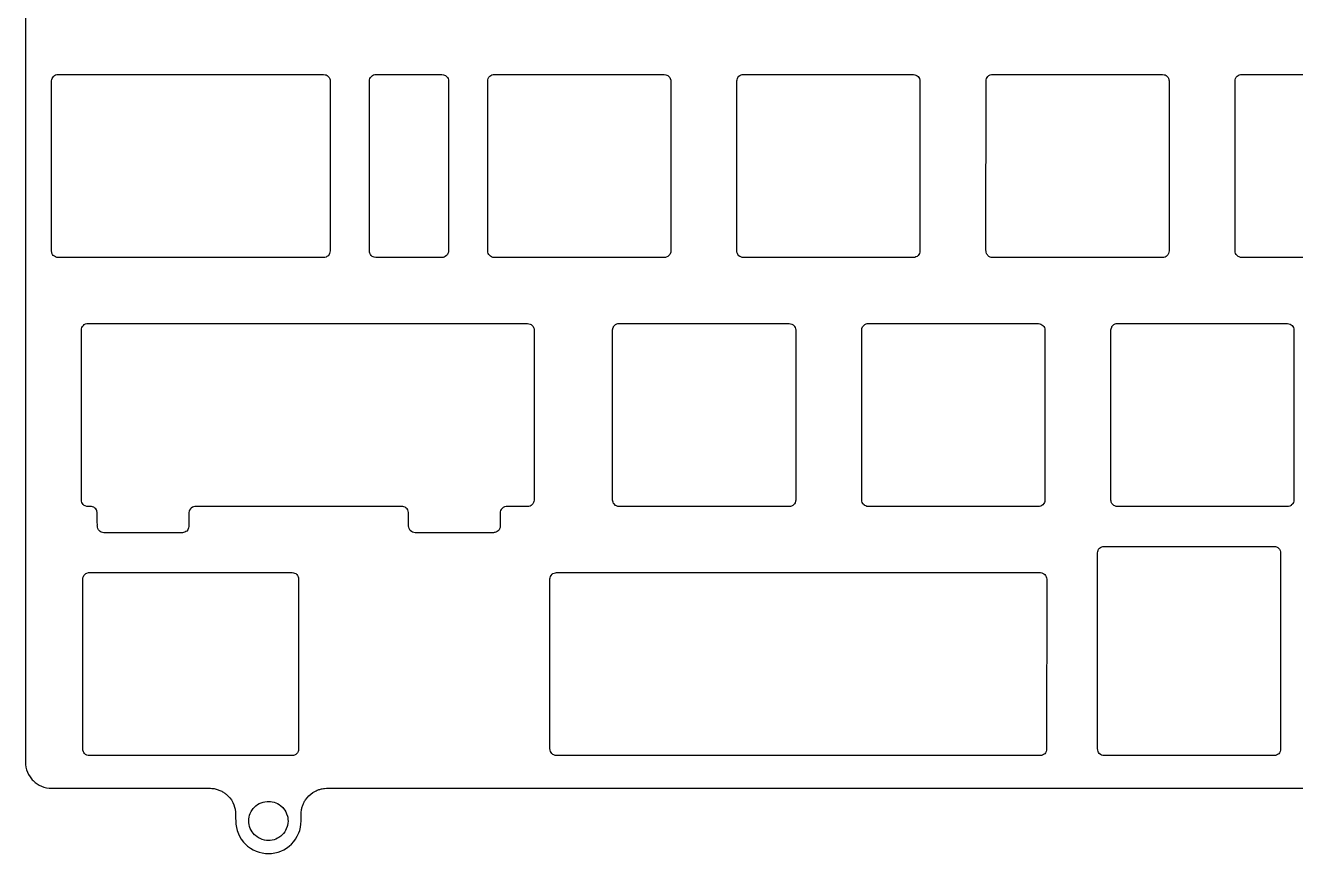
# Model space of a CAD drawing. Extents: x 6 to 353, y 2 to 332.
# Drawn here: x 6 to 103.1, y 202.5 to 265.9 of the extents above; entities that cross this region are included whole.
import ezdxf

# ---------------------------------------------------------------- set-up
doc = ezdxf.new("R2010")
doc.units = 0
doc.layers.get('0').update_dxf_attribs({"linetype": 'CONTINUOUS'})

msp = doc.modelspace()

# ---------------------------------------------------------------- linework, layer by layer
for p, q in [((8, 248.598), (8.001, 261.608)), ((8.001, 261.608), (8.016, 261.718)), ((8.016, 261.718), (8.038, 261.79)), ((8.038, 261.79), (8.086, 261.88)), ((8.086, 261.88), (8.149, 261.956)), ((8.149, 261.956), (8.225, 262.017)), ((8.225, 262.017), (8.308, 262.061)), ((8.308, 262.061), (8.401, 262.09)), ((8.401, 262.09), (8.516, 262.1)), ((8.516, 262.1), (28.804, 262.099)), ((28.804, 262.099), (28.912, 262.086)), ((28.912, 262.086), (28.993, 262.061)), ((28.993, 262.061), (29.081, 262.013)), ((29.081, 262.013), (29.158, 261.947)), ((29.158, 261.947), (29.222, 261.866)), ((29.222, 261.866), (29.271, 261.76)), ((29.271, 261.76), (29.292, 261.687)), ((32.301, 261.608), (32.311, 261.702)), ((32.311, 261.702), (32.342, 261.798)), ((32.342, 261.798), (32.385, 261.878)), ((32.385, 261.878), (32.451, 261.957)), ((32.451, 261.957), (32.527, 262.018)), ((32.527, 262.018), (32.612, 262.063)), ((32.612, 262.063), (32.706, 262.091)), ((37.852, 262.1), (37.962, 262.086)), ((37.962, 262.086), (38.044, 262.06)), ((38.044, 262.06), (38.13, 262.014)), ((38.13, 262.014), (38.206, 261.95)), ((38.206, 261.95), (38.275, 261.86)), ((38.275, 261.86), (38.314, 261.784)), ((38.314, 261.784), (38.341, 261.69)), ((38.341, 261.69), (38.35, 261.597)), ((38.35, 261.597), (38.35, 248.599)), ((41.35, 248.599), (41.351, 261.608)), ((41.351, 261.608), (41.361, 261.701)), ((41.361, 261.701), (41.389, 261.792)), ((41.389, 261.792), (41.444, 261.89)), ((41.444, 261.89), (41.504, 261.959)), ((41.504, 261.959), (41.579, 262.019)), ((41.579, 262.019), (41.666, 262.064)), ((41.666, 262.064), (41.762, 262.091)), ((41.762, 262.091), (41.85, 262.1)), ((41.85, 262.1), (54.854, 262.099)), ((54.854, 262.099), (54.962, 262.086)), ((54.962, 262.086), (55.045, 262.06)), ((55.045, 262.06), (55.129, 262.015)), ((55.129, 262.015), (55.21, 261.946)), ((55.21, 261.946), (55.267, 261.875)), ((55.267, 261.875), (55.313, 261.787)), ((55.313, 261.787), (55.343, 261.676)), ((60.4, 248.599), (60.401, 261.608)), ((60.401, 261.608), (60.411, 261.701)), ((60.411, 261.701), (60.44, 261.794)), ((60.44, 261.794), (60.485, 261.879)), ((60.485, 261.879), (60.561, 261.966)), ((60.561, 261.966), (60.626, 262.018)), ((60.626, 262.018), (60.724, 262.066)), ((60.724, 262.066), (60.809, 262.091)), ((73.903, 262.1), (74.012, 262.086)), ((74.012, 262.086), (74.095, 262.06)), ((74.095, 262.06), (74.2, 261.998)), ((74.2, 261.998), (74.265, 261.939)), ((74.265, 261.939), (74.316, 261.877)), ((74.316, 261.877), (74.362, 261.791)), ((74.362, 261.791), (74.393, 261.676)), ((79.451, 261.608), (79.461, 261.701)), ((79.461, 261.701), (79.49, 261.795)), ((79.49, 261.795), (79.536, 261.88)), ((79.536, 261.88), (79.599, 261.956)), ((79.599, 261.956), (79.678, 262.019)), ((79.678, 262.019), (79.758, 262.062)), ((79.758, 262.062), (79.864, 262.091)), ((79.864, 262.091), (79.947, 262.099)), ((79.947, 262.099), (92.957, 262.099)), ((92.957, 262.099), (93.062, 262.086)), ((93.062, 262.086), (93.141, 262.062)), ((93.141, 262.062), (93.23, 262.014)), ((93.23, 262.014), (93.304, 261.953)), ((93.304, 261.953), (93.368, 261.873)), ((93.368, 261.873), (93.393, 261.827)), ((93.393, 261.827), (93.439, 261.697)), ((98.501, 261.608), (98.511, 261.702)), ((98.511, 261.702), (98.541, 261.796)), ((98.541, 261.796), (98.589, 261.884)), ((98.589, 261.884), (98.664, 261.968)), ((98.664, 261.968), (98.723, 262.016)), ((98.723, 262.016), (98.811, 262.063)), ((98.811, 262.063), (98.905, 262.091)), ((8.016, 248.482), (8, 248.598)), ((8.032, 248.43), (8.016, 248.482)), ((8.074, 248.342), (8.032, 248.43)), ((8.132, 248.264), (8.074, 248.342)), ((8.215, 248.19), (8.132, 248.264)), ((8.304, 248.141), (8.215, 248.19)), ((8.4, 248.11), (8.304, 248.141)), ((8.494, 248.101), (8.4, 248.11)), ((28.803, 248.101), (8.494, 248.101)), ((28.899, 248.11), (28.803, 248.101)), ((28.992, 248.138), (28.899, 248.11)), ((29.052, 248.17), (28.992, 248.138)), ((29.14, 248.235), (29.052, 248.17)), ((29.215, 248.321), (29.14, 248.235)), ((29.262, 248.41), (29.215, 248.321)), ((29.289, 248.498), (29.262, 248.41)), ((29.3, 248.599), (29.289, 248.498)), ((32.309, 248.506), (32.305, 248.556)), ((32.331, 248.434), (32.309, 248.506)), ((32.379, 248.332), (32.331, 248.434)), ((32.446, 248.247), (32.379, 248.332)), ((32.521, 248.185), (32.446, 248.247)), ((32.582, 248.153), (32.521, 248.185)), ((32.674, 248.118), (32.582, 248.153)), ((32.79, 248.101), (32.674, 248.118)), ((38.025, 248.133), (37.943, 248.109)), ((38.101, 248.17), (38.025, 248.133)), ((38.203, 248.246), (38.101, 248.17)), ((38.266, 248.323), (38.203, 248.246)), ((38.311, 248.408), (38.266, 248.323)), ((38.34, 248.502), (38.311, 248.408)), ((38.35, 248.599), (38.34, 248.502)), ((41.36, 248.504), (41.35, 248.599)), ((41.388, 248.41), (41.36, 248.504)), ((41.43, 248.33), (41.388, 248.41)), ((41.479, 248.268), (41.43, 248.33)), ((41.558, 248.196), (41.479, 248.268)), ((41.64, 248.148), (41.558, 248.196)), ((41.744, 248.112), (41.64, 248.148)), ((41.85, 248.1), (41.744, 248.112)), ((54.845, 248.1), (41.85, 248.1)), ((54.939, 248.109), (54.845, 248.1)), ((55.001, 248.126), (54.939, 248.109)), ((55.127, 248.184), (55.001, 248.126)), ((55.204, 248.247), (55.127, 248.184)), ((55.263, 248.319), (55.204, 248.247)), ((55.298, 248.383), (55.263, 248.319)), ((55.339, 248.498), (55.298, 248.383)), ((55.35, 248.599), (55.339, 248.498)), ((60.409, 248.506), (60.4, 248.599)), ((60.438, 248.409), (60.409, 248.506)), ((60.476, 248.338), (60.438, 248.409)), ((60.56, 248.235), (60.476, 248.338)), ((60.62, 248.186), (60.56, 248.235)), ((60.702, 248.142), (60.62, 248.186)), ((60.802, 248.11), (60.702, 248.142)), ((60.869, 248.103), (60.802, 248.11)), ((73.895, 248.1), (60.869, 248.103)), ((74, 248.11), (73.895, 248.1)), ((74.094, 248.14), (74, 248.11)), ((74.179, 248.185), (74.094, 248.14)), ((74.254, 248.247), (74.179, 248.185)), ((74.313, 248.319), (74.254, 248.247)), ((74.361, 248.407), (74.313, 248.319)), ((74.389, 248.499), (74.361, 248.407)), ((74.4, 248.599), (74.389, 248.499)), ((79.488, 248.41), (79.459, 248.509)), ((79.522, 248.345), (79.488, 248.41)), ((79.67, 248.186), (79.594, 248.25)), ((79.758, 248.138), (79.67, 248.186)), ((79.852, 248.11), (79.758, 248.138)), ((79.947, 248.1), (79.852, 248.11)), ((92.945, 248.1), (79.947, 248.1)), ((93.05, 248.11), (92.945, 248.1)), ((93.138, 248.137), (93.05, 248.11)), ((93.228, 248.185), (93.138, 248.137)), ((93.304, 248.247), (93.228, 248.185)), ((93.355, 248.309), (93.304, 248.247)), ((93.411, 248.406), (93.355, 248.309)), ((93.439, 248.499), (93.411, 248.406)), ((93.45, 248.599), (93.439, 248.499)), ((98.537, 248.411), (98.51, 248.502)), ((98.584, 248.322), (98.537, 248.411)), ((98.646, 248.247), (98.584, 248.322)), ((98.721, 248.186), (98.646, 248.247)), ((98.798, 248.144), (98.721, 248.186)), ((98.899, 248.111), (98.798, 248.144)), ((98.998, 248.1), (98.899, 248.111)), ((111.996, 248.1), (98.998, 248.1)), ((10.321, 242.747), (10.366, 242.829)), ((10.366, 242.829), (10.43, 242.907)), ((10.43, 242.907), (10.504, 242.966)), ((10.504, 242.966), (10.594, 243.014)), ((10.594, 243.014), (10.694, 243.042)), ((44.404, 243.049), (44.504, 243.038)), ((44.504, 243.038), (44.6, 243.007)), ((44.6, 243.007), (44.68, 242.964)), ((44.68, 242.964), (44.757, 242.899)), ((44.757, 242.899), (44.816, 242.827)), ((44.816, 242.827), (44.863, 242.739)), ((50.978, 242.815), (51.045, 242.902)), ((51.045, 242.902), (51.124, 242.967)), ((51.124, 242.967), (51.218, 243.015)), ((51.218, 243.015), (51.311, 243.041)), ((64.401, 243.05), (64.508, 243.037)), ((64.508, 243.037), (64.599, 243.008)), ((64.599, 243.008), (64.702, 242.946)), ((64.702, 242.946), (64.807, 242.837)), ((64.816, 242.826), (64.864, 242.734)), ((70.017, 242.796), (70.039, 242.833)), ((70.039, 242.833), (70.097, 242.904)), ((70.097, 242.904), (70.174, 242.967)), ((70.174, 242.967), (70.276, 243.017)), ((70.276, 243.017), (70.359, 243.041)), ((70.359, 243.041), (70.452, 243.05)), ((70.452, 243.05), (83.457, 243.049)), ((83.457, 243.049), (83.557, 243.037)), ((83.557, 243.037), (83.642, 243.011)), ((83.642, 243.011), (83.732, 242.962)), ((83.732, 242.962), (83.805, 242.902)), ((83.805, 242.902), (83.867, 242.826)), ((83.867, 242.826), (83.913, 242.738)), ((89.061, 242.783), (89.084, 242.828)), ((89.084, 242.828), (89.15, 242.907)), ((89.15, 242.907), (89.224, 242.967)), ((89.224, 242.967), (89.324, 243.016)), ((89.324, 243.016), (89.407, 243.041)), ((89.407, 243.041), (89.502, 243.05)), ((89.502, 243.05), (102.508, 243.049)), ((102.508, 243.049), (102.605, 243.038)), ((102.605, 243.038), (102.699, 243.008)), ((102.699, 243.008), (102.788, 242.957)), ((102.788, 242.957), (102.852, 242.905)), ((102.852, 242.905), (102.916, 242.828)), ((102.916, 242.828), (102.963, 242.738)), ((10.28, 229.548), (10.281, 242.557)), ((10.281, 242.557), (10.291, 242.651)), ((10.291, 242.651), (10.321, 242.747)), ((44.863, 242.739), (44.891, 242.639)), ((44.891, 242.639), (44.9, 242.546)), ((44.9, 242.546), (44.9, 229.548)), ((50.9, 229.548), (50.901, 242.557)), ((50.901, 242.557), (50.91, 242.646)), ((50.914, 242.659), (50.972, 242.803)), ((64.864, 242.734), (64.892, 242.637)), ((69.95, 229.548), (69.951, 242.557)), ((69.951, 242.557), (69.96, 242.646)), ((69.963, 242.659), (70.017, 242.796)), ((83.913, 242.738), (83.941, 242.639)), ((83.941, 242.639), (83.95, 242.546)), ((83.95, 242.546), (83.95, 229.548)), ((89, 229.548), (89.001, 242.557)), ((89.001, 242.557), (89.011, 242.652)), ((89.011, 242.652), (89.061, 242.783)), ((102.963, 242.738), (102.991, 242.639)), ((102.991, 242.639), (103, 242.546)), ((103, 242.546), (103, 229.548)), ((10.29, 229.456), (10.28, 229.548)), ((10.315, 229.368), (10.29, 229.456)), ((10.362, 229.277), (10.315, 229.368)), ((10.424, 229.2), (10.362, 229.277)), ((44.812, 229.267), (44.733, 229.18)), ((44.861, 229.358), (44.812, 229.267)), ((44.888, 229.444), (44.861, 229.358)), ((44.9, 229.548), (44.888, 229.444)), ((50.91, 229.452), (50.9, 229.548)), ((50.93, 229.386), (50.91, 229.452)), ((50.974, 229.292), (50.93, 229.386)), ((51.007, 229.245), (50.974, 229.292)), ((51.114, 229.141), (51.007, 229.245)), ((64.81, 229.266), (64.752, 229.195)), ((64.853, 229.341), (64.81, 229.266)), ((64.89, 229.451), (64.853, 229.341)), ((64.9, 229.548), (64.89, 229.451)), ((69.96, 229.452), (69.95, 229.548)), ((69.987, 229.361), (69.96, 229.452)), ((70.035, 229.273), (69.987, 229.361)), ((70.161, 229.144), (70.044, 229.261)), ((83.864, 229.27), (83.786, 229.182)), ((83.912, 229.36), (83.864, 229.27)), ((83.938, 229.445), (83.912, 229.36)), ((83.95, 229.548), (83.938, 229.445)), ((89.01, 229.452), (89, 229.548)), ((89.03, 229.386), (89.01, 229.452)), ((89.083, 229.274), (89.03, 229.386)), ((89.144, 229.199), (89.083, 229.274)), ((102.906, 229.261), (102.795, 229.149)), ((102.957, 229.35), (102.914, 229.272)), ((102.99, 229.452), (102.957, 229.35)), ((103, 229.548), (102.99, 229.452)), ((10.504, 229.133), (10.424, 229.2)), ((10.581, 229.092), (10.504, 229.133)), ((10.685, 229.06), (10.581, 229.092)), ((10.781, 229.05), (10.685, 229.06)), ((11.042, 229.048), (10.781, 229.05)), ((11.14, 229.03), (11.042, 229.048)), ((11.235, 228.991), (11.14, 229.03)), ((11.318, 228.936), (11.235, 228.991)), ((11.389, 228.864), (11.318, 228.936)), ((11.431, 228.803), (11.389, 228.864)), ((11.473, 228.71), (11.431, 228.803)), ((11.497, 228.602), (11.473, 228.71)), ((18.503, 228.601), (18.497, 227.516)), ((18.52, 228.691), (18.503, 228.601)), ((18.555, 228.776), (18.52, 228.691)), ((18.613, 228.867), (18.555, 228.776)), ((18.68, 228.934), (18.613, 228.867)), ((18.767, 228.992), (18.68, 228.934)), ((18.856, 229.029), (18.767, 228.992)), ((18.953, 229.048), (18.856, 229.029)), ((34.847, 229.048), (18.953, 229.048)), ((34.944, 229.029), (34.847, 229.048)), ((35.033, 228.992), (34.944, 229.029)), ((35.12, 228.934), (35.033, 228.992)), ((35.187, 228.867), (35.12, 228.934)), ((35.241, 228.786), (35.187, 228.867)), ((35.276, 228.701), (35.241, 228.786)), ((35.297, 228.601), (35.276, 228.701)), ((42.338, 228.742), (42.309, 228.64)), ((42.387, 228.831), (42.338, 228.742)), ((42.445, 228.902), (42.387, 228.831)), ((42.53, 228.971), (42.445, 228.902)), ((42.641, 229.023), (42.53, 228.971)), ((42.748, 229.047), (42.641, 229.023)), ((44.589, 229.088), (44.494, 229.059)), ((44.676, 229.133), (44.589, 229.088)), ((44.733, 229.18), (44.676, 229.133)), ((51.204, 229.091), (51.125, 229.133)), ((51.297, 229.061), (51.204, 229.091)), ((51.391, 229.051), (51.297, 229.061)), ((64.4, 229.05), (51.391, 229.051)), ((64.496, 229.06), (64.4, 229.05)), ((64.587, 229.087), (64.496, 229.06)), ((64.673, 229.132), (64.587, 229.087)), ((64.752, 229.195), (64.673, 229.132)), ((70.253, 229.091), (70.172, 229.136)), ((70.347, 229.061), (70.253, 229.091)), ((70.441, 229.051), (70.347, 229.061)), ((83.64, 229.088), (83.547, 229.059)), ((83.726, 229.134), (83.64, 229.088)), ((83.786, 229.182), (83.726, 229.134)), ((89.218, 229.138), (89.144, 229.199)), ((89.302, 229.092), (89.218, 229.138)), ((89.395, 229.062), (89.302, 229.092)), ((89.49, 229.051), (89.395, 229.062)), ((102.688, 229.087), (102.591, 229.059)), ((102.783, 229.14), (102.688, 229.087)), ((11.537, 227.363), (11.508, 227.47)), ((11.585, 227.272), (11.537, 227.363)), ((18.45, 227.337), (18.415, 227.271)), ((18.481, 227.422), (18.45, 227.337)), ((18.497, 227.516), (18.481, 227.422)), ((35.337, 227.363), (35.308, 227.47)), ((35.384, 227.272), (35.337, 227.363)), ((35.431, 227.216), (35.384, 227.272)), ((42.26, 227.355), (42.215, 227.272)), ((42.29, 227.45), (42.26, 227.355)), ((42.3, 227.55), (42.29, 227.45)), ((11.635, 227.211), (11.585, 227.272)), ((11.722, 227.135), (11.635, 227.211)), ((11.804, 227.091), (11.722, 227.135)), ((11.899, 227.061), (11.804, 227.091)), ((11.992, 227.051), (11.899, 227.061)), ((18.003, 227.051), (11.992, 227.051)), ((18.097, 227.06), (18.003, 227.051)), ((18.18, 227.085), (18.097, 227.06)), ((18.274, 227.132), (18.18, 227.085)), ((18.331, 227.178), (18.274, 227.132)), ((18.415, 227.271), (18.331, 227.178)), ((35.519, 227.137), (35.431, 227.216)), ((35.606, 227.09), (35.519, 227.137)), ((35.703, 227.06), (35.606, 227.09)), ((35.797, 227.051), (35.703, 227.06)), ((41.979, 227.084), (41.888, 227.058)), ((42.077, 227.134), (41.979, 227.084)), ((42.151, 227.194), (42.077, 227.134)), ((42.215, 227.272), (42.151, 227.194)), ((87.98, 225.497), (87.995, 225.615)), ((87.98, 210.541), (87.98, 225.497)), ((87.995, 225.615), (88.021, 225.697)), ((88.021, 225.697), (88.064, 225.777)), ((88.064, 225.777), (88.133, 225.859)), ((88.133, 225.859), (88.217, 225.924)), ((88.217, 225.924), (88.297, 225.964)), ((88.297, 225.964), (88.391, 225.991)), ((88.391, 225.991), (88.486, 226)), ((88.486, 226), (101.515, 225.997)), ((101.515, 225.997), (101.588, 225.987)), ((101.588, 225.987), (101.671, 225.962)), ((101.671, 225.962), (101.761, 225.913)), ((101.761, 225.913), (101.839, 225.847)), ((101.839, 225.847), (101.896, 225.777)), ((101.896, 225.777), (101.943, 225.686)), ((101.943, 225.686), (101.971, 225.592)), ((101.971, 225.592), (101.98, 225.496)), ((101.98, 225.496), (101.979, 210.492)), ((10.391, 223.507), (10.401, 223.602)), ((10.401, 223.602), (10.438, 223.71)), ((10.438, 223.71), (10.479, 223.783)), ((10.479, 223.783), (10.548, 223.863)), ((10.548, 223.863), (10.612, 223.915)), ((10.612, 223.915), (10.699, 223.962)), ((10.699, 223.962), (10.823, 223.994)), ((26.391, 224), (26.491, 223.989)), ((26.491, 223.989), (26.58, 223.962)), ((26.58, 223.962), (26.668, 223.916)), ((26.668, 223.916), (26.746, 223.85)), ((26.746, 223.85), (26.808, 223.773)), ((26.808, 223.773), (26.858, 223.672)), ((26.858, 223.672), (26.882, 223.587)), ((46.11, 210.541), (46.111, 223.507)), ((46.111, 223.507), (46.121, 223.601)), ((46.121, 223.601), (46.15, 223.695)), ((46.15, 223.695), (46.195, 223.779)), ((46.195, 223.779), (46.269, 223.864)), ((46.269, 223.864), (46.333, 223.916)), ((46.333, 223.916), (46.429, 223.965)), ((46.429, 223.965), (46.523, 223.991)), ((46.523, 223.991), (46.616, 224)), ((46.616, 224), (83.627, 223.996)), ((83.627, 223.996), (83.72, 223.98)), ((83.72, 223.98), (83.783, 223.961)), ((83.783, 223.961), (83.88, 223.906)), ((83.88, 223.906), (83.946, 223.85)), ((83.946, 223.85), (84.008, 223.773)), ((84.008, 223.773), (84.058, 223.672)), ((84.058, 223.672), (84.081, 223.589)), ((84.081, 223.589), (84.09, 223.496)), ((84.09, 223.496), (84.089, 210.492)), ((10.438, 210.291), (10.399, 210.408)), ((10.475, 210.222), (10.438, 210.291)), ((10.524, 210.162), (10.475, 210.222)), ((10.604, 210.091), (10.524, 210.162)), ((10.696, 210.039), (10.604, 210.091)), ((10.789, 210.011), (10.696, 210.039)), ((10.87, 210.002), (10.789, 210.011)), ((26.384, 210), (10.87, 210.002)), ((26.488, 210.01), (26.384, 210)), ((26.563, 210.033), (26.488, 210.01)), ((26.665, 210.083), (26.563, 210.033)), ((26.743, 210.146), (26.665, 210.083)), ((26.799, 210.214), (26.743, 210.146)), ((26.848, 210.301), (26.799, 210.214)), ((26.878, 210.395), (26.848, 210.301)), ((26.889, 210.493), (26.878, 210.395)), ((46.118, 210.416), (46.11, 210.541)), ((46.145, 210.318), (46.118, 210.416)), ((46.192, 210.226), (46.145, 210.318)), ((46.244, 210.162), (46.192, 210.226)), ((46.328, 210.088), (46.244, 210.162)), ((46.406, 210.045), (46.328, 210.088)), ((46.511, 210.01), (46.406, 210.045)), ((46.605, 210.001), (46.511, 210.01)), ((83.582, 210), (46.605, 210.001)), ((83.687, 210.01), (83.582, 210)), ((83.77, 210.035), (83.687, 210.01)), ((83.847, 210.073), (83.77, 210.035)), ((83.942, 210.145), (83.847, 210.073)), ((84, 210.216), (83.942, 210.145)), ((84.05, 210.305), (84, 210.216)), ((84.08, 210.402), (84.05, 210.305)), ((84.089, 210.492), (84.08, 210.402)), ((87.99, 210.403), (87.98, 210.541)), ((88.016, 210.317), (87.99, 210.403)), ((88.062, 210.226), (88.016, 210.317)), ((88.114, 210.162), (88.062, 210.226)), ((88.202, 210.085), (88.114, 210.162)), ((88.285, 210.04), (88.202, 210.085)), ((88.379, 210.011), (88.285, 210.04)), ((88.475, 210.001), (88.379, 210.011)), ((101.481, 210), (88.475, 210.001)), ((101.576, 210.01), (101.481, 210)), ((101.671, 210.038), (101.576, 210.01)), ((101.75, 210.08), (101.671, 210.038)), ((101.831, 210.144), (101.75, 210.08)), ((101.89, 210.216), (101.831, 210.144)), ((101.94, 210.305), (101.89, 210.216)), ((101.97, 210.402), (101.94, 210.305)), ((101.979, 210.492), (101.97, 210.402)), ((6.009, 209.31), (6.04, 209.102)), ((6.04, 209.102), (6.088, 208.914)), ((6.088, 208.914), (6.153, 208.732)), ((6.153, 208.732), (6.238, 208.554)), ((6.238, 208.554), (6.355, 208.363)), ((6.584, 208.088), (6.741, 207.946)), ((7.054, 207.737), (7.238, 207.651)), ((7.238, 207.651), (7.42, 207.586)), ((7.42, 207.586), (7.619, 207.537)), ((7.619, 207.537), (7.814, 207.509)), ((20.673, 207.409), (20.872, 207.335)), ((21.356, 207.039), (21.503, 206.904)), ((21.503, 206.904), (21.627, 206.768)), ((27.538, 206.773), (27.666, 206.914)), ((27.666, 206.914), (27.822, 207.054)), ((27.822, 207.054), (27.97, 207.164)), ((27.97, 207.164), (28.17, 207.279)), ((21.627, 206.768), (21.748, 206.602)), ((21.748, 206.602), (21.855, 206.418)), ((21.855, 206.418), (21.935, 206.244)), ((21.935, 206.244), (21.998, 206.064)), ((21.998, 206.064), (22.042, 205.888)), ((23.361, 205.871), (23.421, 205.952)), ((23.421, 205.952), (23.547, 206.085)), ((23.547, 206.085), (23.629, 206.16)), ((23.629, 206.16), (23.747, 206.247)), ((23.747, 206.247), (23.88, 206.326)), ((23.88, 206.326), (24.028, 206.393)), ((24.028, 206.393), (24.177, 206.443)), ((24.177, 206.443), (24.299, 206.473)), ((24.299, 206.473), (24.476, 206.495)), ((24.476, 206.495), (24.589, 206.499)), ((24.589, 206.499), (24.739, 206.491)), ((24.739, 206.491), (24.872, 206.471)), ((24.872, 206.471), (25.014, 206.436)), ((25.014, 206.436), (25.153, 206.386)), ((25.153, 206.386), (25.286, 206.323)), ((25.286, 206.323), (25.412, 206.248)), ((25.412, 206.248), (25.535, 206.156)), ((25.535, 206.156), (25.671, 206.027)), ((25.671, 206.027), (25.741, 205.95)), ((25.741, 205.95), (25.835, 205.82)), ((27.422, 206.617), (27.538, 206.773)), ((22.042, 205.888), (22.071, 205.659)), ((23.081, 205.013), (23.088, 205.149)), ((23.087, 204.856), (23.081, 205.013)), ((23.088, 205.149), (23.109, 205.294)), ((23.109, 205.294), (23.147, 205.441)), ((23.147, 205.441), (23.195, 205.576)), ((23.195, 205.576), (23.27, 205.729)), ((23.27, 205.729), (23.361, 205.871)), ((25.835, 205.82), (25.913, 205.686)), ((25.913, 205.686), (25.973, 205.554)), ((25.973, 205.554), (26.031, 205.372)), ((26.031, 205.372), (26.053, 205.282)), ((26.053, 205.282), (26.075, 205.104)), ((26.079, 204.99), (26.07, 204.833)), ((26.075, 205.104), (26.079, 204.99)), ((22.091, 204.76), (22.13, 204.503)), ((22.13, 204.503), (22.187, 204.275)), ((22.187, 204.275), (22.281, 204.021)), ((22.281, 204.021), (22.375, 203.822)), ((23.107, 204.722), (23.087, 204.856)), ((23.141, 204.579), (23.107, 204.722)), ((23.193, 204.431), (23.141, 204.579)), ((23.255, 204.298), (23.193, 204.431)), ((23.333, 204.166), (23.255, 204.298)), ((23.416, 204.055), (23.333, 204.166)), ((23.518, 203.941), (23.416, 204.055)), ((25.729, 204.037), (25.642, 203.941)), ((25.824, 204.163), (25.729, 204.037)), ((25.886, 204.264), (25.824, 204.163)), ((25.946, 204.385), (25.886, 204.264)), ((26.014, 204.562), (25.946, 204.385)), ((26.038, 204.657), (26.014, 204.562)), ((26.07, 204.833), (26.038, 204.657)), ((26.785, 203.822), (26.903, 204.079)), ((26.903, 204.079), (26.974, 204.28)), ((26.974, 204.28), (27.033, 204.515)), ((27.033, 204.515), (27.069, 204.76)), ((22.375, 203.822), (22.502, 203.61)), ((22.502, 203.61), (22.681, 203.375)), ((22.987, 203.072), (23.202, 202.915)), ((23.584, 203.881), (23.518, 203.941)), ((23.71, 203.781), (23.584, 203.881)), ((23.867, 203.68), (23.71, 203.781)), ((23.942, 203.645), (23.867, 203.68)), ((24.093, 203.583), (23.942, 203.645)), ((24.285, 203.53), (24.093, 203.583)), ((24.432, 203.508), (24.285, 203.53)), ((24.577, 203.5), (24.432, 203.508)), ((24.725, 203.507), (24.577, 203.5)), ((24.87, 203.529), (24.725, 203.507)), ((25.014, 203.564), (24.87, 203.529)), ((25.147, 203.612), (25.014, 203.564)), ((25.28, 203.674), (25.147, 203.612)), ((25.372, 203.728), (25.28, 203.674)), ((25.529, 203.839), (25.372, 203.728)), ((25.642, 203.941), (25.529, 203.839)), ((25.968, 202.92), (26.165, 203.067)), ((26.165, 203.067), (26.346, 203.231)), ((26.346, 203.231), (26.515, 203.417)), ((26.515, 203.417), (26.657, 203.609)), ((26.657, 203.609), (26.785, 203.822)), ((23.202, 202.915), (23.42, 202.786)), ((23.42, 202.786), (23.636, 202.685)), ((23.866, 202.604), (24.1, 202.547)), ((24.1, 202.547), (24.356, 202.511)), ((24.356, 202.511), (24.589, 202.5)), ((24.589, 202.5), (24.822, 202.512)), ((24.822, 202.512), (25.077, 202.55)), ((25.077, 202.55), (25.33, 202.616)), ((25.33, 202.616), (25.537, 202.69)), ((25.537, 202.69), (25.758, 202.794)), ((25.758, 202.794), (25.968, 202.92))]:
    msp.add_line(p, q)
for points in [[(6.009, 324.692), (6.003, 324.556), (6, 324.42), (5.999, 324.29), (6, 324.16), (6, 323.899), (6, 323.638), (6, 323.117), (6, 313.476), (6, 212.108), (6, 210.545), (6, 210.284), (6, 210.023), (6, 209.763), (5.999, 209.633), (6, 209.502), (6.003, 209.406), (6.009, 209.31)], [(29.292, 261.687), (29.297, 261.637), (29.3, 261.586), (29.3, 261.537), (29.3, 261.487), (29.3, 261.442), (29.3, 261.353), (29.299, 259.653), (29.3, 248.599)], [(32.305, 248.556), (32.3, 249.249), (32.3, 249.936), (32.3, 250.492), (32.3, 251.603), (32.301, 261.608)], [(32.706, 262.091), (32.762, 262.097), (32.818, 262.1), (32.874, 262.102), (32.93, 262.102), (33.177, 262.099), (33.297, 262.1), (33.397, 262.1), (33.597, 262.1), (37.852, 262.1)], [(55.343, 261.676), (55.347, 261.62), (55.35, 261.564), (55.35, 261.504), (55.35, 261.444), (55.35, 261.388), (55.35, 261.277), (55.35, 248.599)], [(60.809, 262.091), (60.874, 262.097), (60.939, 262.1), (61, 262.1), (61.06, 262.1), (61.115, 262.1), (61.227, 262.1), (73.903, 262.1)], [(74.393, 261.676), (74.397, 261.62), (74.4, 261.564), (74.4, 261.504), (74.4, 261.444), (74.4, 261.388), (74.4, 261.277), (74.4, 248.599)], [(79.459, 248.509), (79.453, 248.576), (79.45, 248.643), (79.45, 248.763), (79.45, 248.819), (79.45, 248.93), (79.451, 261.608)], [(93.442, 261.683), (93.447, 261.623), (93.45, 261.564), (93.45, 261.504), (93.45, 261.444), (93.45, 261.388), (93.45, 261.277), (93.45, 248.599)], [(98.51, 248.502), (98.502, 248.596), (98.497, 248.689), (98.495, 248.783), (98.495, 248.877), (98.497, 249.067), (98.5, 249.256), (98.501, 249.55), (98.5, 249.845), (98.5, 250.433), (98.5, 251.021), (98.5, 252.197), (98.501, 261.608)], [(98.905, 262.091), (98.974, 262.097), (99.042, 262.1), (99.1, 262.1), (99.28, 262.1), (99.335, 262.1), (100.442, 262.1), (112.007, 262.099)], [(37.943, 248.109), (37.85, 248.103), (37.756, 248.1), (37.638, 248.1), (37.52, 248.1), (37.283, 248.1), (37.047, 248.1), (36.574, 248.101), (32.79, 248.101)], [(79.594, 248.25), (79.557, 248.296), (79.522, 248.345)], [(10.694, 243.042), (10.761, 243.047), (10.828, 243.05), (10.899, 243.05), (10.97, 243.05), (11.046, 243.05), (11.197, 243.05), (14.154, 243.05), (44.404, 243.049)], [(51.311, 243.041), (51.373, 243.047), (51.435, 243.05), (51.495, 243.05), (51.555, 243.05), (51.61, 243.05), (51.722, 243.05), (64.401, 243.05)], [(64.892, 242.637), (64.897, 242.586), (64.9, 242.535), (64.9, 242.486), (64.9, 242.436), (64.9, 242.392), (64.9, 242.302), (64.899, 240.602), (64.9, 229.548)], [(11.508, 227.47), (11.503, 227.515), (11.5, 227.56), (11.499, 227.61), (11.5, 227.66), (11.5, 227.704), (11.499, 227.794), (11.497, 228.602)], [(35.308, 227.47), (35.303, 227.515), (35.3, 227.56), (35.299, 227.61), (35.3, 227.66), (35.3, 227.704), (35.299, 227.794), (35.297, 228.601)], [(42.309, 228.64), (42.303, 228.576), (42.3, 228.512), (42.3, 228.401), (42.3, 228.351), (42.3, 228.251), (42.3, 227.55)], [(44.494, 229.059), (44.425, 229.053), (44.355, 229.05), (44.284, 229.05), (44.213, 229.05), (44.143, 229.05), (44.003, 229.049), (42.748, 229.047)], [(83.547, 229.059), (83.455, 229.052), (83.364, 229.048), (83.272, 229.045), (83.181, 229.045), (82.793, 229.05), (82.639, 229.05), (82.484, 229.05), (81.866, 229.05), (81.557, 229.05), (81.028, 229.05), (79.969, 229.05), (70.441, 229.051)], [(102.591, 229.059), (102.507, 229.054), (102.424, 229.05), (102.257, 229.048), (102.029, 229.048), (101.802, 229.05), (101.509, 229.051), (101.216, 229.05), (100.629, 229.05), (100.043, 229.05), (98.871, 229.05), (89.49, 229.051)], [(41.888, 227.058), (41.842, 227.054), (41.797, 227.051), (41.706, 227.048), (41.504, 227.05), (41.233, 227.05), (40.961, 227.05), (40.145, 227.051), (35.797, 227.051)], [(10.399, 210.408), (10.393, 210.474), (10.39, 210.54), (10.39, 210.6), (10.39, 210.661), (10.39, 210.716), (10.39, 210.827), (10.391, 223.507)], [(10.823, 223.994), (11.002, 224), (11.229, 224.003), (11.457, 224.002), (11.916, 223.999), (12.374, 223.999), (12.833, 224), (13.478, 224), (14.124, 224), (15.415, 224), (26.391, 224)], [(26.882, 223.587), (26.888, 223.469), (26.892, 223.351), (26.893, 223.232), (26.893, 223.114), (26.89, 222.805), (26.889, 222.512), (26.89, 222.219), (26.89, 221.632), (26.89, 221.046), (26.89, 219.874), (26.889, 210.493)], [(6.355, 208.363), (6.408, 208.291), (6.464, 208.221), (6.522, 208.153), (6.584, 208.088)], [(6.741, 207.946), (6.816, 207.889), (6.893, 207.835), (6.973, 207.785), (7.054, 207.737)], [(7.814, 207.509), (7.963, 207.503), (8.013, 207.502), (8.063, 207.5), (8.11, 207.5), (8.158, 207.5), (8.253, 207.5), (19.662, 207.496), (19.921, 207.496), (20.025, 207.496), (20.079, 207.496), (20.16, 207.496), (20.247, 207.49), (20.334, 207.481), (20.42, 207.468), (20.505, 207.452), (20.59, 207.432), (20.673, 207.409)], [(20.872, 207.335), (20.947, 207.301), (21.02, 207.264), (21.079, 207.231), (21.137, 207.195), (21.193, 207.159), (21.248, 207.12), (21.303, 207.081), (21.356, 207.039)], [(28.17, 207.279), (28.241, 207.314), (28.313, 207.346), (28.376, 207.37), (28.44, 207.393), (28.505, 207.413), (28.57, 207.432), (28.636, 207.449), (28.702, 207.463), (28.791, 207.478), (28.881, 207.49)], [(28.881, 207.49), (29.015, 207.496), (29.149, 207.5), (29.416, 207.504), (29.684, 207.504), (30.219, 207.5), (30.753, 207.499), (31.288, 207.5), (32.357, 207.5), (33.427, 207.5), (35.566, 207.5), (50.537, 207.499), (115.953, 207.5), (117.183, 207.5), (117.355, 207.5), (117.44, 207.5), (117.548, 207.5), (117.656, 207.5), (117.771, 207.494), (117.885, 207.486)], [(27.091, 205.703), (27.102, 205.789), (27.116, 205.875), (27.13, 205.941), (27.147, 206.007), (27.165, 206.072), (27.186, 206.136), (27.208, 206.2), (27.232, 206.263), (27.259, 206.324), (27.289, 206.385), (27.32, 206.444), (27.352, 206.502), (27.386, 206.56), (27.422, 206.617)], [(22.071, 205.659), (22.071, 205.434), (22.074, 205.209), (22.081, 204.984), (22.091, 204.76)], [(27.069, 204.76), (27.079, 204.995), (27.087, 205.231), (27.09, 205.467), (27.091, 205.703)], [(22.681, 203.375), (22.753, 203.295), (22.828, 203.218), (22.906, 203.144), (22.987, 203.072)], [(23.636, 202.685), (23.866, 202.604)]]:
    msp.add_lwpolyline(points)
at = {"extrusion": (0, 0, -1)}
for centre, start, end in [((-93.392, 261.68), 160.47183, 177.53776), ((-51.018, 242.784), 22.00453, 37.49309), ((-64.771, 242.803), 135.88383, 152.20606), ((-50.96, 242.641), 5.9654, 22.00453), ((-70.01, 242.641), 5.99318, 21.48648), ((-70.079, 229.296), 315.0239, 331.59401), ((-102.871, 229.296), 208.81477, 224.73436), ((-51.149, 229.177), 298.3366, 313.90913), ((-70.196, 229.179), 298.79607, 315.0239), ((-102.759, 229.184), 224.73436, 240.96423)]:
    msp.add_arc(centre, 0.05, start, end, dxfattribs=at)

doc.saveas('drawing.dxf')
